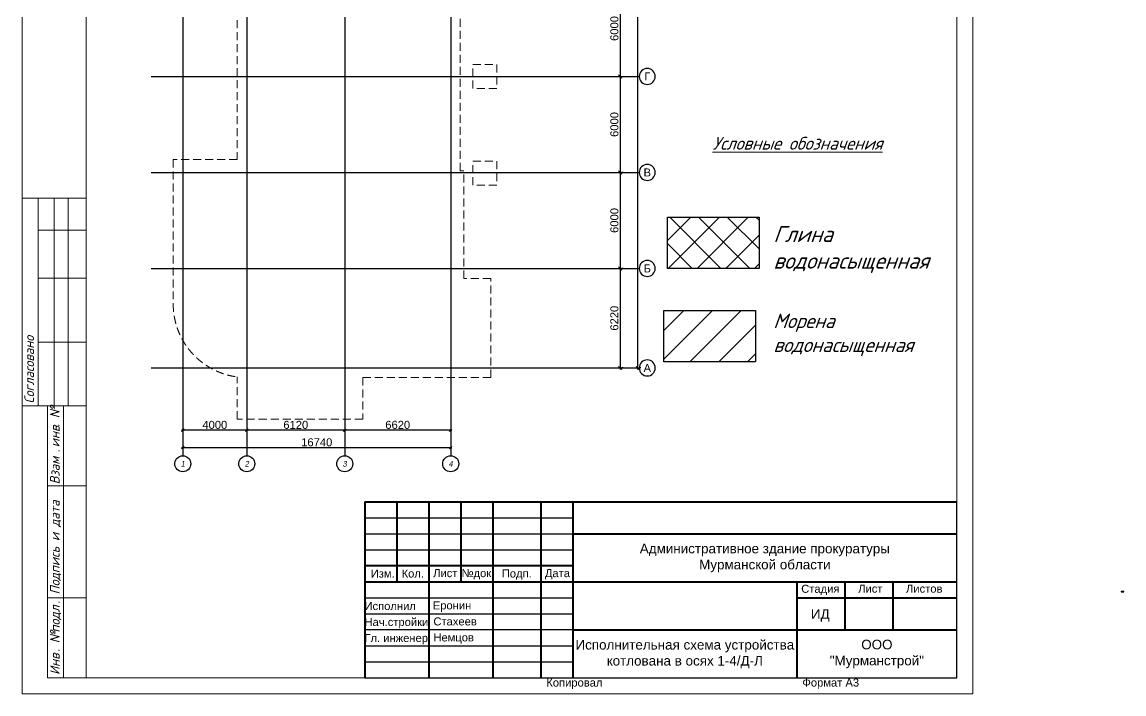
# Model space of a CAD drawing. Header units: millimetres. Extents: x 167692 to 236549, y 27054 to 111054.
# Drawn here: x 167692 to 236549, y 27054 to 69054 of the extents above; entities that cross this region are included whole.
import ezdxf
from ezdxf.enums import TextEntityAlignment as Align

# ---------------------------------------------------------------- set-up
doc = ezdxf.new("R2010")
doc.units = ezdxf.units.MM
doc.header["$PDMODE"] = 32
doc.header["$PDSIZE"] = 350
doc.linetypes.add('ACAD_ISO04W100', pattern=[30.5, 24, -3, 0.5, -3])
doc.linetypes.add('невидимая', pattern=[0.375, 0.25, -0.125])
for name, color, linetype, lineweight in [('0.3-STAMP', 7, 'Continuous', 30), ('00-рамка', 7, 'Continuous', 40), ('20-Лист', 7, 'Continuous', 25), ('Оси_Dim', 167, 'Continuous', 25), ('Основная', 7, 'Continuous', 40), ('Размеры', 7, 'Continuous', 25), ('Размеры КР', 7, 'Continuous', 13), ('текст', 7, 'Continuous', 25), ('толстая', 7, 'Continuous', 50), ('тонкая', 7, 'Continuous', 15), ('Фунд_Осн', 204, 'невидимая', 35)]:
    doc.layers.add(name, color=color, linetype=linetype, lineweight=lineweight)
doc.layers.add('Оси', color=250, linetype='ACAD_ISO04W100')
doc.styles.add('2_5-Ариел', font='arial.ttf', dxfattribs={"height": 2.5})
doc.styles.add('3_0-Ариел', font='arial.ttf', dxfattribs={"height": 3})
doc.styles.add('GOST 2.304_1', font='')
doc.styles.get("Standard").update_dxf_attribs({"font": 'arial.ttf', "height": 500})
doc.styles.add('ГОСТ', font='GOST Common Italic.ttf', dxfattribs={"oblique": 5, "height": 600})
doc.styles.add('ГП-ариель', font='arial.ttf')
doc.styles.get('GOST 2.304_1').set_extended_font_data('GOST Type AU')
doc.dimstyles.new('DIM100$0', dxfattribs={"dimscale": 100, "dimtxt": 2.5, "dimasz": 2, "dimexe": 1, "dimexo": 2, "dimgap": 1, "dimtad": 1, "dimdec": 0, "dimdsep": 46, "dimtxsty": 'Standard', "dimblk1": 'OBLIQUE', "dimblk2": 'OBLIQUE', "dimsah": 1, "dimcen": 1, "dimdle": 1, "dimadec": 0, "dimazin": 0, "dimtfac": 1, "dimtdec": 0, "dimtmove": 2, "dimatfit": 3, "dimldrblk": 'OBLIQUE', "dimfxl": 1, "dimtolj": 1, "dimtzin": 0, "dimarcsym": 0})
doc.dimstyles.new('DIM200', dxfattribs={"dimscale": 200, "dimtxt": 2.5, "dimasz": 2, "dimexe": 1, "dimexo": 2, "dimgap": 1, "dimtad": 1, "dimdec": 0, "dimdsep": 46, "dimtxsty": 'Standard', "dimblk1": 'OBLIQUE', "dimblk2": 'OBLIQUE', "dimsah": 1, "dimcen": 1, "dimdle": 1, "dimadec": 0, "dimazin": 0, "dimtfac": 1, "dimtdec": 0, "dimtofl": 0, "dimtmove": 1, "dimatfit": 3, "dimldrblk": 'OBLIQUE', "dimfxl": 1, "dimtolj": 1, "dimtzin": 0, "dimarcsym": 0})

# ---------------------------------------------------------------- blocks, each defined once
blk = doc.blocks.new('IND_AXIS')
at = {"color": 0, "linetype": 'Continuous'}
blk.add_circle((0, 0), 5, dxfattribs=at)
at = {"color": 0, "linetype": 'ByBlock', "oblique": 10, "width": 0.8}
blk.add_attdef('IND_OSI', text='', height=3.5, dxfattribs=at).set_placement((0, 0), align=Align.MIDDLE_CENTER)
blk = doc.blocks.new('_OBLIQUE')
at = {"color": 0, "linetype": 'ByBlock'}
blk.add_line((-0.5, -0.5), (0.5, 0.5), dxfattribs=at)
blk = doc.blocks.new('*D5')
at = {"layer": 'DEFPOINTS', "color": 0, "transparency": 16777216}
for p in [(206162, 98751), (206162, 98751), (206162, 47431)]:
    blk.add_point(p, dxfattribs=at)
at = {"layer": 'Оси_Dim', "color": 0, "lineweight": -2, "transparency": 16777216}
for p, q in [((206162, 47331), (206162, 98851)), ((206362, 98751), (206262, 98751)), ((206362, 47431), (206262, 47431))]:
    blk.add_line(p, q, dxfattribs=at)
at = {"layer": 'Оси_Dim', "color": 0, "lineweight": -2, "transparency": 16777216, "xscale": 200, "yscale": 200, "zscale": 200}
for p, rotation in [((206162, 98751), 90), ((206162, 47431), 270)]:
    blk.add_blockref('_OBLIQUE', p, dxfattribs=dict(at, rotation=rotation))
at = {"layer": 'Оси_Dim', "color": 0, "transparency": 16777216, "insert": (205807, 73091), "char_height": 500, "attachment_point": 5, "rotation": 90}
blk.add_mtext('\\A1;51320', dxfattribs=at)
blk = doc.blocks.new('*D9')
at = {"layer": 'DEFPOINTS', "color": 0, "transparency": 16777216}
for p in [(205062, 71651), (205062, 65651), (205099, 65651)]:
    blk.add_point(p, dxfattribs=at)
at = {"layer": 'Оси_Dim', "color": 0, "lineweight": -2, "transparency": 16777216}
for p, q in [((205062, 71751), (205062, 65551)), ((205262, 71651), (205162, 71651)), ((204899, 65651), (204962, 65651))]:
    blk.add_line(p, q, dxfattribs=at)
at = {"layer": 'Оси_Dim', "color": 0, "lineweight": -2, "transparency": 16777216, "xscale": 200, "yscale": 200, "zscale": 200}
for p, rotation in [((205062, 71651), 90), ((205062, 65651), 270)]:
    blk.add_blockref('_OBLIQUE', p, dxfattribs=dict(at, rotation=rotation))
at = {"layer": 'Оси_Dim', "color": 0, "transparency": 16777216, "insert": (204707, 68651), "char_height": 500, "attachment_point": 5, "rotation": 90}
blk.add_mtext('\\A1;6000', dxfattribs=at)
blk = doc.blocks.new('*D10')
at = {"layer": 'DEFPOINTS', "color": 0, "transparency": 16777216}
for p in [(205099, 65651), (205062, 59651), (205062, 59651)]:
    blk.add_point(p, dxfattribs=at)
at = {"layer": 'Оси_Dim', "color": 0, "lineweight": -2, "transparency": 16777216}
for p, q in [((204899, 65651), (204962, 65651)), ((205062, 65751), (205062, 59551)), ((205262, 59651), (205162, 59651))]:
    blk.add_line(p, q, dxfattribs=at)
at = {"layer": 'Оси_Dim', "color": 0, "lineweight": -2, "transparency": 16777216, "xscale": 200, "yscale": 200, "zscale": 200}
for p, rotation in [((205062, 65651), 90), ((205062, 59651), 270)]:
    blk.add_blockref('_OBLIQUE', p, dxfattribs=dict(at, rotation=rotation))
at = {"layer": 'Оси_Dim', "color": 0, "transparency": 16777216, "insert": (204707, 62651), "char_height": 500, "attachment_point": 5, "rotation": 90}
blk.add_mtext('\\A1;6000', dxfattribs=at)
blk = doc.blocks.new('*D11')
at = {"layer": 'DEFPOINTS', "color": 0, "transparency": 16777216}
for p in [(205062, 53651), (205062, 47431), (205062, 47431)]:
    blk.add_point(p, dxfattribs=at)
at = {"layer": 'Оси_Dim', "color": 0, "lineweight": -2, "transparency": 16777216}
for p, q in [((205062, 53751), (205062, 47331)), ((205262, 53651), (205162, 53651)), ((205262, 47431), (205162, 47431))]:
    blk.add_line(p, q, dxfattribs=at)
at = {"layer": 'Оси_Dim', "color": 0, "lineweight": -2, "transparency": 16777216, "xscale": 200, "yscale": 200, "zscale": 200}
for p, rotation in [((205062, 53651), 90), ((205062, 47431), 270)]:
    blk.add_blockref('_OBLIQUE', p, dxfattribs=dict(at, rotation=rotation))
at = {"layer": 'Оси_Dim', "color": 0, "transparency": 16777216, "insert": (204707, 50541), "char_height": 500, "attachment_point": 5, "rotation": 90}
blk.add_mtext('\\A1;6220', dxfattribs=at)
blk = doc.blocks.new('*D12')
at = {"layer": 'DEFPOINTS', "color": 0, "transparency": 16777216}
for p in [(205062, 59651), (205062, 53651), (205062, 53651)]:
    blk.add_point(p, dxfattribs=at)
at = {"layer": 'Оси_Dim', "color": 0, "lineweight": -2, "transparency": 16777216}
for p, q in [((205062, 59751), (205062, 53551)), ((205262, 59651), (205162, 59651)), ((205262, 53651), (205162, 53651))]:
    blk.add_line(p, q, dxfattribs=at)
at = {"layer": 'Оси_Dim', "color": 0, "lineweight": -2, "transparency": 16777216, "xscale": 200, "yscale": 200, "zscale": 200}
for p, rotation in [((205062, 59651), 90), ((205062, 53651), 270)]:
    blk.add_blockref('_OBLIQUE', p, dxfattribs=dict(at, rotation=rotation))
at = {"layer": 'Оси_Dim', "color": 0, "transparency": 16777216, "insert": (204707, 56651), "char_height": 500, "attachment_point": 5, "rotation": 90}
blk.add_mtext('\\A1;6000', dxfattribs=at)
blk = doc.blocks.new('*D17')
at = {"layer": 'DEFPOINTS', "color": 0, "transparency": 16777216}
for p in [(177738, 43041), (194478, 42451), (194478, 42451)]:
    blk.add_point(p, dxfattribs=at)
at = {"layer": 'Оси_Dim', "color": 0, "lineweight": -2, "transparency": 16777216}
for p, q in [((177738, 42891), (177738, 42376)), ((177663, 42451), (194553, 42451)), ((194478, 42601), (194478, 42526))]:
    blk.add_line(p, q, dxfattribs=at)
at = {"layer": 'Оси_Dim', "color": 0, "lineweight": -2, "transparency": 16777216, "xscale": 150, "yscale": 150, "zscale": 150, "rotation": 180}
blk.add_blockref('_OBLIQUE', (177738, 42451), dxfattribs=at)
at = {"layer": 'Оси_Dim', "color": 0, "lineweight": -2, "transparency": 16777216, "xscale": 150, "yscale": 150, "zscale": 150}
blk.add_blockref('_OBLIQUE', (194478, 42451), dxfattribs=at)
at = {"layer": 'Оси_Dim', "color": 0, "transparency": 16777216, "insert": (186108, 42781), "char_height": 500, "attachment_point": 5}
blk.add_mtext('\\A1;16740', dxfattribs=at)
blk = doc.blocks.new('*D18')
at = {"layer": 'DEFPOINTS', "color": 0, "transparency": 16777216}
for p in [(187858, 43641), (187858, 43541), (194478, 43641)]:
    blk.add_point(p, dxfattribs=at)
at = {"layer": 'Оси_Dim', "color": 0, "lineweight": -2, "transparency": 16777216}
for p, q in [((194553, 43541), (187783, 43541)), ((187858, 43491), (187858, 43466)), ((194478, 43491), (194478, 43466))]:
    blk.add_line(p, q, dxfattribs=at)
at = {"layer": 'Оси_Dim', "color": 0, "lineweight": -2, "transparency": 16777216, "xscale": 150, "yscale": 150, "zscale": 150, "rotation": 180}
blk.add_blockref('_OBLIQUE', (187858, 43541), dxfattribs=at)
at = {"layer": 'Оси_Dim', "color": 0, "lineweight": -2, "transparency": 16777216, "xscale": 150, "yscale": 150, "zscale": 150}
blk.add_blockref('_OBLIQUE', (194478, 43541), dxfattribs=at)
at = {"layer": 'Оси_Dim', "color": 0, "transparency": 16777216, "insert": (191168, 43871), "char_height": 500, "attachment_point": 5}
blk.add_mtext('\\A1;6620', dxfattribs=at)
blk = doc.blocks.new('*D19')
at = {"layer": 'DEFPOINTS', "color": 0, "transparency": 16777216}
for p in [(181738, 43641), (181738, 43541), (187858, 43641)]:
    blk.add_point(p, dxfattribs=at)
at = {"layer": 'Оси_Dim', "color": 0, "lineweight": -2, "transparency": 16777216}
for p, q in [((187933, 43541), (181663, 43541)), ((181738, 43491), (181738, 43466)), ((187858, 43491), (187858, 43466))]:
    blk.add_line(p, q, dxfattribs=at)
at = {"layer": 'Оси_Dim', "color": 0, "lineweight": -2, "transparency": 16777216, "xscale": 150, "yscale": 150, "zscale": 150, "rotation": 180}
blk.add_blockref('_OBLIQUE', (181738, 43541), dxfattribs=at)
at = {"layer": 'Оси_Dim', "color": 0, "lineweight": -2, "transparency": 16777216, "xscale": 150, "yscale": 150, "zscale": 150}
blk.add_blockref('_OBLIQUE', (187858, 43541), dxfattribs=at)
at = {"layer": 'Оси_Dim', "color": 0, "transparency": 16777216, "insert": (184798, 43871), "char_height": 500, "attachment_point": 5}
blk.add_mtext('\\A1;6120', dxfattribs=at)
blk = doc.blocks.new('*D20')
at = {"layer": 'DEFPOINTS', "color": 0, "transparency": 16777216}
for p in [(177738, 43641), (177738, 43541), (181738, 43641)]:
    blk.add_point(p, dxfattribs=at)
at = {"layer": 'Оси_Dim', "color": 0, "lineweight": -2, "transparency": 16777216}
for p, q in [((181813, 43541), (177663, 43541)), ((177738, 43491), (177738, 43466)), ((181738, 43491), (181738, 43466))]:
    blk.add_line(p, q, dxfattribs=at)
at = {"layer": 'Оси_Dim', "color": 0, "lineweight": -2, "transparency": 16777216, "xscale": 150, "yscale": 150, "zscale": 150, "rotation": 180}
blk.add_blockref('_OBLIQUE', (177738, 43541), dxfattribs=at)
at = {"layer": 'Оси_Dim', "color": 0, "lineweight": -2, "transparency": 16777216, "xscale": 150, "yscale": 150, "zscale": 150}
blk.add_blockref('_OBLIQUE', (181738, 43541), dxfattribs=at)
at = {"layer": 'Оси_Dim', "color": 0, "transparency": 16777216, "insert": (179738, 43871), "char_height": 500, "attachment_point": 5}
blk.add_mtext('\\A1;4000', dxfattribs=at)

msp = doc.modelspace()

# ---------------------------------------------------------------- hatches: boundary and pattern name
at = {"layer": 'Оси', "lineweight": 5, "true_color": 0x636466}
h = msp.add_hatch(dxfattribs=at)
h.set_pattern_fill('ANSI37', color=251, scale=400)
h.set_pattern_definition([(45, (-2213.4, -378.5), (-898.0256, 898.0256), []), (135, (-2213.4, -378.5), (-898.0256, -898.0256), [])])
h.paths.add_polyline_path([(213745.3, 56857.3), (208022.8, 56857.3), (208022.8, 53655), (213745.3, 53655)])
h = msp.add_hatch(dxfattribs=at)
h.set_pattern_fill('ANSI31', color=251, scale=400)
h.set_pattern_definition([(45, (-2213.4, -378.5), (-898.0256, 898.0256), [])])
h.paths.add_polyline_path([(213516.4, 51024.6), (207793.9, 51024.6), (207793.9, 47822.4), (213516.4, 47822.4)])

# ---------------------------------------------------------------- linework, layer by layer
at = {"color": 250, "lineweight": 25}
msp.add_line((236548.8, 33467.1), (236363.8, 33467.1), dxfattribs=at)
at = {"layer": '0.3-STAMP', "color": 250, "lineweight": 15}
msp.add_line((236363.8, 33433.1), (236363.8, 33463.5), dxfattribs=at)
at = {"layer": '00-рамка', "lineweight": 40}
for p, q in [((189109, 39053.5), (189109, 28053.5)), ((189109, 39053.5), (226109, 39053.5)), ((191109, 39053.5), (191109, 34053.5)), ((193109, 39053.5), (193109, 28053.5)), ((195109, 39053.5), (195109, 34053.5)), ((197109, 39053.5), (197109, 28053.5)), ((200109, 39053.5), (200109, 28053.5)), ((202109, 39053.5), (202109, 28053.5)), ((202109, 37053.5), (226109, 37053.5)), ((202109, 35053.5), (189109, 35053.5)), ((189109, 34053.5), (202109, 34053.5)), ((202109, 34053.5), (226109, 34053.5)), ((216109, 34053.5), (216109, 28053.5)), ((219109, 34053.5), (219109, 31053.5)), ((222109, 34053.5), (222109, 31053.5)), ((216109, 33053.5), (226109, 33053.5)), ((202109, 31053.5), (226109, 31053.5))]:
    msp.add_line(p, q, dxfattribs=at)
at = {"layer": '00-рамка', "lineweight": 25}
for p, q in [((189109, 38053.5), (202109, 38053.5)), ((189109, 37053.5), (202109, 37053.5)), ((189109, 36053.5), (202109, 36053.5)), ((189109, 33053.5), (202109, 33053.5)), ((189109, 32053.5), (202109, 32053.5)), ((189109, 32053.5), (197109, 32053.5)), ((202109, 31053.5), (189109, 31053.5)), ((189109, 30053.5), (202109, 30053.5)), ((189109, 29053.5), (202109, 29053.5))]:
    msp.add_line(p, q, dxfattribs=at)
at = {"layer": '20-Лист'}
for p, q in [((236363.8, 33433.1), (236548.8, 33433.1)), ((236548.8, 33433.1), (236548.8, 33463.5))]:
    msp.add_line(p, q, dxfattribs=at)
at = {"layer": 'Оси'}
for p, q in [((187858, 99702.2), (187858, 41940.6)), ((194478, 99635.1), (194478, 41940.6)), ((181738, 94650.6), (181738, 41940.6)), ((177738, 91375.9), (177738, 41940.6)), ((175762.2, 65650.6), (206262.2, 65650.6)), ((175762.2, 65650.6), (199814.7, 65650.6)), ((175762.2, 59650.6), (206262.2, 59650.6)), ((175762.2, 59650.6), (199814.7, 59650.6)), ((175762.2, 53650.6), (206262.2, 53650.6)), ((175762.2, 53650.6), (199814.7, 53650.6)), ((175762.2, 47430.6), (206262.2, 47430.6)), ((175762.2, 47430.6), (199814.7, 47430.6))]:
    msp.add_line(p, q, dxfattribs=at)
at = {"layer": 'Оси', "color": 18, "true_color": 0x000000}
for points in [[(208022.8, 56857.3), (213745.3, 56857.3), (213745.3, 53655), (208022.8, 53655)], [(207793.9, 51024.6), (213516.4, 51024.6), (213516.4, 47822.4), (207793.9, 47822.4)]]:
    msp.add_lwpolyline(points, close=True, dxfattribs=at)
at = {"layer": 'Основная', "color": 250, "lineweight": 25}
for p, q in [((236363.8, 33467.1), (236363.8, 33433.1)), ((236450, 33453.4), (236450, 33433.1)), ((236548.8, 33448.3), (236450, 33448.3)), ((236478.9, 33453.4), (236478.9, 33433.1)), ((236548.8, 33453.4), (236500.8, 33453.4)), ((236508.3, 33433.1), (236508.3, 33453.4)), ((236528.4, 33433.1), (236528.4, 33453.4))]:
    msp.add_line(p, q, dxfattribs=at)
at = {"layer": 'Размеры'}
for p, q in [((226109, 28053.5), (226109, 39053.5)), ((189109, 28053.5), (226109, 28053.5))]:
    msp.add_line(p, q, dxfattribs=at)
at = {"layer": 'Размеры КР', "color": 250, "lineweight": 15, "ltscale": 0.2}
msp.add_line((169291.6, 45053.5), (171691.6, 45053.5), dxfattribs=at)
at = {"layer": 'Размеры КР', "color": 250, "lineweight": 20}
msp.add_lwpolyline([(227109, 27053.5), (227109, 111053.5), (167709, 111053.5), (167709, 27053.5), (227109, 27053.5)], dxfattribs=at)
msp.add_lwpolyline([(226109, 110053.5), (171691.6, 110053.5), (171691.6, 28053.5), (226109, 28053.5)], close=True, dxfattribs=at)
at = {"layer": 'толстая', "color": 250, "lineweight": 15, "ltscale": 100}
for p, q in [((167691.6, 58053.5), (171691.6, 58053.5)), ((168691.6, 58053.5), (168691.6, 45053.5)), ((168691.6, 56053.5), (171691.6, 56053.5)), ((168691.6, 53053.5), (171691.6, 53053.5)), ((168691.6, 49053.5), (171691.6, 49053.5)), ((167691.6, 45053.5), (171691.6, 45053.5)), ((169291.6, 45053.5), (169291.6, 28053.5)), ((170291.6, 45053.5), (170291.6, 28053.5)), ((169291.6, 40053.5), (171691.6, 40053.5)), ((169291.6, 33053.5), (171691.6, 33053.5)), ((169291.6, 28053.5), (171691.6, 28053.5))]:
    msp.add_line(p, q, dxfattribs=at)
at = {"layer": 'тонкая', "color": 250, "lineweight": 15, "ltscale": 100}
for p, q in [((169691.6, 58053.5), (169691.6, 45053.5)), ((170584, 58053.5), (170584, 45053.5))]:
    msp.add_line(p, q, dxfattribs=at)
at = {"layer": 'тонкая', "color": 250, "lineweight": 25}
for p, q in [((236363.8, 33462), (236548.8, 33462)), ((236548.8, 33453.4), (236363.8, 33453.4))]:
    msp.add_line(p, q, dxfattribs=at)
for points in [[(236548.8, 33443.2), (236450, 33443.2)], [(236548.8, 33438.2), (236450, 33438.2)]]:
    msp.add_lwpolyline(points, dxfattribs=at)
at = {"layer": 'Фунд_Осн', "lineweight": 9, "ltscale": 2000}
msp.add_lwpolyline([(188978, 46830.6), (196978, 46830.6), (196978, 53030.6), (195308, 53030.6), (195308, 59750.6), (195078, 59750.6), (195078, 99250.6), (187358, 99250.6), (187358, 95250.6), (185489, 95250.6, 0.3049862), (181138, 90920.2), (181138, 60470.6), (177138, 60470.6), (177138, 51430.6, 0.3763997), (181138, 46869.9)], format="xyb", dxfattribs=at)
for points in [[(195858, 64900.6), (195858, 66400.6), (197358, 66400.6), (197358, 64900.6)], [(195858, 58850.6), (195858, 60350.6), (197358, 60350.6), (197358, 58850.6)]]:
    msp.add_lwpolyline(points, close=True, dxfattribs=at)
msp.add_lwpolyline([(188978, 46830.6), (188978, 44230.6), (181138, 44230.6), (181138, 46869.9)], dxfattribs=at)

# ---------------------------------------------------------------- block references
at = {"layer": 'Оси'}
ref = msp.add_blockref('IND_AXIS', (206762.2, 65650.6), dxfattribs=dict(at, xscale=-100, yscale=100, zscale=100))
ref.add_attrib('IND_OSI', 'Г', dxfattribs={"layer": '0', "color": 0, "linetype": 'ByBlock', "height": 500}).set_placement((206762.2, 65650.6), align=Align.MIDDLE_CENTER)
ref = msp.add_blockref('IND_AXIS', (206762.2, 59650.6), dxfattribs=dict(at, xscale=-100, yscale=100, zscale=100))
ref.add_attrib('IND_OSI', 'B', dxfattribs={"layer": '0', "color": 0, "linetype": 'ByBlock', "height": 500}).set_placement((206762.2, 59650.6), align=Align.MIDDLE_CENTER)
ref = msp.add_blockref('IND_AXIS', (206762.2, 53650.6), dxfattribs=dict(at, xscale=-100, yscale=100, zscale=100))
ref.add_attrib('IND_OSI', 'Б', dxfattribs={"layer": '0', "color": 0, "linetype": 'ByBlock', "height": 500}).set_placement((206762.2, 53650.6), align=Align.MIDDLE_CENTER)
ref = msp.add_blockref('IND_AXIS', (206762.2, 47430.6), dxfattribs=dict(at, xscale=-100, yscale=100, zscale=100))
ref.add_attrib('IND_OSI', 'A', dxfattribs={"layer": '0', "color": 0, "linetype": 'ByBlock', "height": 500}).set_placement((206762.2, 47430.6), align=Align.MIDDLE_CENTER)
at = {"layer": 'Оси', "xscale": 100, "yscale": 100, "zscale": 100}
for p, values in [((177738, 41440.6), {'IND_OSI': '1'}), ((181738, 41440.6), {'IND_OSI': '2'}), ((187858, 41440.6), {'IND_OSI': '3'}), ((194478, 41441.1), {'IND_OSI': '4'})]:
    msp.add_blockref('IND_AXIS', p, dxfattribs=at).add_auto_attribs(values)

# ---------------------------------------------------------------- texts
at = {"layer": '00-рамка', "style": '2_5-Ариел'}
for s, height, p in [('Изм.', 500, (189481, 34332.1)), ('Кол.', 500, (191412, 34331.7)), ('Лист', 500, (193379.5, 34354.4)), ('№док', 500, (195158.3, 34354.4)), ('Подп.', 500, (197670.8, 34333.7)), ('Дата', 500, (200362.3, 34354.4)), ('Стадия', 500, (216381.2, 33378.1)), ('Лист', 500, (219939.8, 33386.6)), ('Листов', 500, (222929.8, 33386.6)), ('Исполнил', 500, (189092.7, 32301)), ('Еронин', 500, (193359.2, 32337.7)), ('Нач.стройки', 500, (189091.7, 31301)), ('Стахеев', 500, (193397.7, 31337.7)), ('ИД', 600, (216987.9, 31751.7)), ('Гл. инженер', 500, (189091.7, 30301)), ('Немцов', 500, (193397.7, 30337.7)), ('Копировал', 500, (200453.3, 27515.6)), ('Формат А3', 500, (216453.3, 27515.6))]:
    msp.add_text(s, height=height, dxfattribs=at).set_placement(p)
at = {"layer": '00-рамка', "char_height": 600, "attachment_point": 5}
for s, insert, width, style in [('Административное здание прокуратуры\\PМурманской области', (214109, 35553.5), 24000, '3_0-Ариел'), ('Исполнительная схема устройства котлована в осях 1-4/Д-Л', (209109, 29542.9), 14000, 'ГП-ариель'), ('ООО\\P"Мурманстрой"', (221109, 29553.5), 10000, 'ГП-ариель')]:
    msp.add_mtext(s, dxfattribs=dict(at, insert=insert, width=width, style=style))
at = {"layer": 'Размеры КР', "color": 250, "lineweight": 15, "style": 'ГОСТ'}
for s, p in [('Согласовано', (168441.4, 45215)), ('. №', (170041.6, 43754.9)), ('инв', (170041.6, 42472.6)), ('. ', (170041.6, 42151.3)), ('Взам', (170041.6, 40157)), ('Подпись и дата', (170041.6, 33274.2)), ('подл', (170044.2, 30892.5)), ('.', (170044.2, 32698.1)), ('. № ', (170044.2, 29690.3)), ('Инв', (170044.2, 28243.9))]:
    msp.add_text(s, height=600, rotation=90, dxfattribs=at).set_placement(p)
at = {"layer": 'Размеры КР', "color": 1, "lineweight": 13, "insert": (210845.6, 61873.1), "char_height": 800, "attachment_point": 1, "style": 'ГОСТ'}
msp.add_mtext_dynamic_manual_height_columns('{\\L\\C7;Условные обозначения}', width=12514.927, gutter_width=1500, heights=[2092.5], dxfattribs=at)
at = {"layer": 'Размеры КР', "lineweight": 13, "attachment_point": 1, "style": 'ГОСТ'}
for s, insert, char_height in [('Глина \\Pводонасыщенная', (214634.6, 56301.8), 1000), ('Морена \\Pводонасыщенная', (214634.6, 50825.5), 900)]:
    msp.add_mtext_dynamic_manual_height_columns(s, width=18159.834, gutter_width=12.5, heights=[0], dxfattribs=dict(at, insert=insert, char_height=char_height))
at = {"layer": 'текст', "color": 250, "lineweight": 25, "style": 'GOST 2.304_1'}
for s, height, p in [('Исполнительная схема прокладки', 2.637, (236372.8, 33446.5)), ('плит ПЗК', 2.64, (236380.1, 33442.4)), ('ООО "МУРМАНСТРОЙ "', 2.84, (236438.3, 33463.2)), ('Проверил', 2.54, (236453.7, 33434.7)), ('Исполнил', 2.54, (236453.7, 33440.2)), ('Должность', 2.54, (236454.1, 33449.9)), ('Гузь', 2.54, (236479.4, 33434.7)), ('Рыбаков', 2.54, (236479.8, 33439.7)), ('Фамилия', 2.54, (236483.8, 33449.5)), ('Дата', 2.54, (236513.2, 33449.8)), ('Подпись', 2.54, (236531.2, 33449.4))]:
    msp.add_text(s, height=height, dxfattribs=at).set_placement(p)
at = {"layer": 'текст', "color": 250, "lineweight": 25, "insert": (236368, 33462), "char_height": 2.6372, "attachment_point": 1, "style": 'GOST 2.304_1'}
msp.add_mtext_dynamic_manual_height_columns('Вынос линий электропередачи 6/0,4 кВ, попадающих в пятно застройки строи - тельной площадки, 183039, г. Мурманск, ул. Академика Книповича, район дома {\\fArial|b0|i0|c204|p34;№}15 ', width=185, gutter_width=12.5, heights=[0], dxfattribs=at)

# ---------------------------------------------------------------- dimensions: what is measured, and where the dimension line sits
at = {"layer": 'Оси_Dim'}
dim = msp.add_linear_dim(base=(206162.2, 98750.6), p1=(206162.2, 47430.6), p2=(206162.2, 98750.6), angle=90, dimstyle='DIM200', override={"dimscale": 100}, dxfattribs=at)
dim.commit()
dim.dimension.update_dxf_attribs({"geometry": '*D5', "text_midpoint": (205806.8, 73090.6)})
for base, p1, p2, picture, middle in [((205062.2, 65650.6), (205062.2, 71650.6), (205099.4, 65650.6), '*D9', (204706.9, 68650.6)), ((205062.2, 59650.6), (205099.4, 65650.6), (205062.2, 59650.6), '*D10', (204706.9, 62650.6)), ((205062.2, 53650.6), (205062.2, 59650.6), (205062.2, 53650.6), '*D12', (204706.9, 56650.6)), ((205062.2, 47430.6), (205062.2, 53650.6), (205062.2, 47430.6), '*D11', (204706.9, 50540.6))]:
    dim = msp.add_linear_dim(base=base, p1=p1, p2=p2, angle=90, dimstyle='DIM100$0', dxfattribs=at)
    dim.commit()
    dim.dimension.update_dxf_attribs({"geometry": picture, "text_midpoint": middle})
for base, p1, p2, picture, middle in [((177738, 43540.6), (181738, 43640.6), (177738, 43640.6), '*D20', (179738, 43870.9)), ((181738, 43540.6), (187858, 43640.6), (181738, 43640.6), '*D19', (184798, 43870.9)), ((187858, 43540.6), (194478, 43640.6), (187858, 43640.6), '*D18', (191168, 43870.9)), ((194478, 42450.6), (177738, 43040.6), (194478, 42450.6), '*D17', (186108, 42780.9))]:
    dim = msp.add_linear_dim(base=base, p1=p1, p2=p2, dimstyle='DIM100$0', override={"dimscale": 75}, dxfattribs=at)
    dim.commit()
    dim.dimension.update_dxf_attribs({"geometry": picture, "text_midpoint": middle})

doc.saveas('drawing.dxf')
